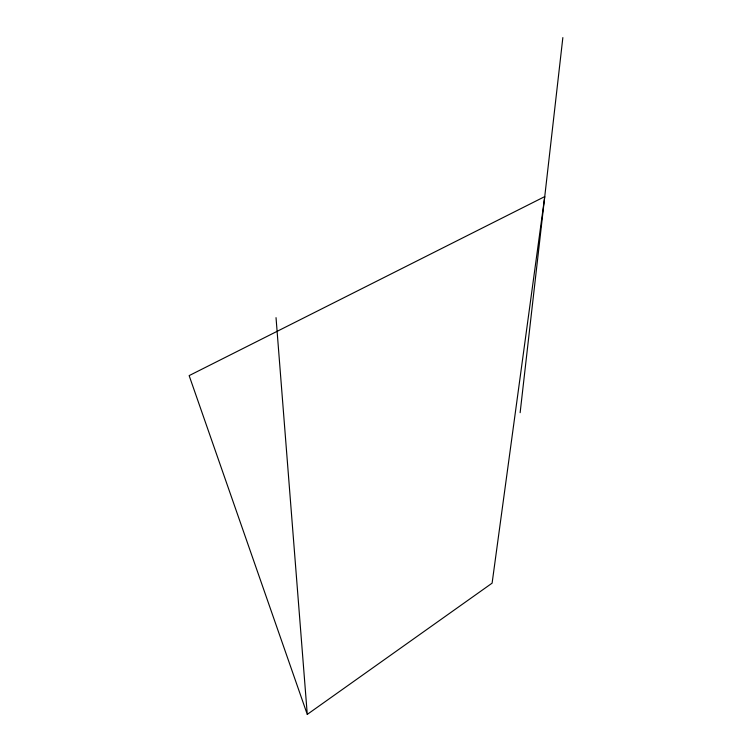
<?xml version="1.0" encoding="UTF-8"?>
<svg xmlns="http://www.w3.org/2000/svg" width="752" height="752" viewBox="0 0 752 752"><rect width="100%" height="100%" fill="white"/><g stroke="black" fill="none" stroke-linecap="round" stroke-linejoin="round"><path stroke-width="1.13" d="M520.13 412.698L562.853 37.6M307.267 714.4L492.109 583.148L544.739 196.61L189.147 375.615L307.267 714.4L276.031 317.654"/></g></svg>
